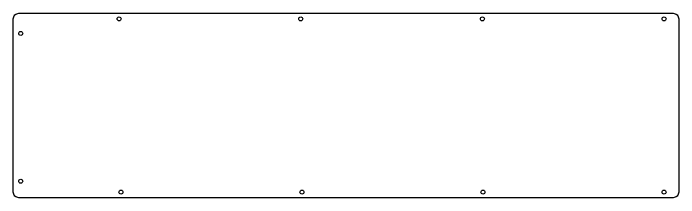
# Model space of a CAD drawing. Extents: x 54 to 889, y -223 to 317.
# Drawn here: x 523.7 to 888.8, y 214.1 to 315.2 of the extents above; entities that cross this region are included whole.
import ezdxf

# ---------------------------------------------------------------- set-up
doc = ezdxf.new("R2010")
doc.units = 0
doc.layers.get('0').update_dxf_attribs({"linetype": 'CONTINUOUS'})
doc.layers.add('BLACK', color=7, linetype='CONTINUOUS')

msp = doc.modelspace()

# ---------------------------------------------------------------- linework, layer by layer
at = {"linetype": 'Continuous'}
msp.add_lwpolyline([(526.7, 315.16), (885.8, 315.16, -0.414214), (888.8, 312.16), (888.8, 217.07, -0.414214), (885.8, 214.07), (526.7, 214.07, -0.414214), (523.7, 217.07), (523.7, 312.16, -0.414214)], format="xyb", close=True, dxfattribs=at)
for centre in [(581.75, 312.11), (681.42, 312.11), (781.08, 312.11), (880.75, 312.11), (527.75, 304.11), (527.75, 223.11), (582.75, 217.11), (682.08, 217.11), (781.42, 217.11), (880.75, 217.11)]:
    msp.add_circle(centre, 1.1, dxfattribs=at)
at = {"layer": 'BLACK', "linetype": 'Continuous'}
msp.add_line((523.7, 307.11), (523.7, 307.11), dxfattribs=at)

doc.saveas('drawing.dxf')
